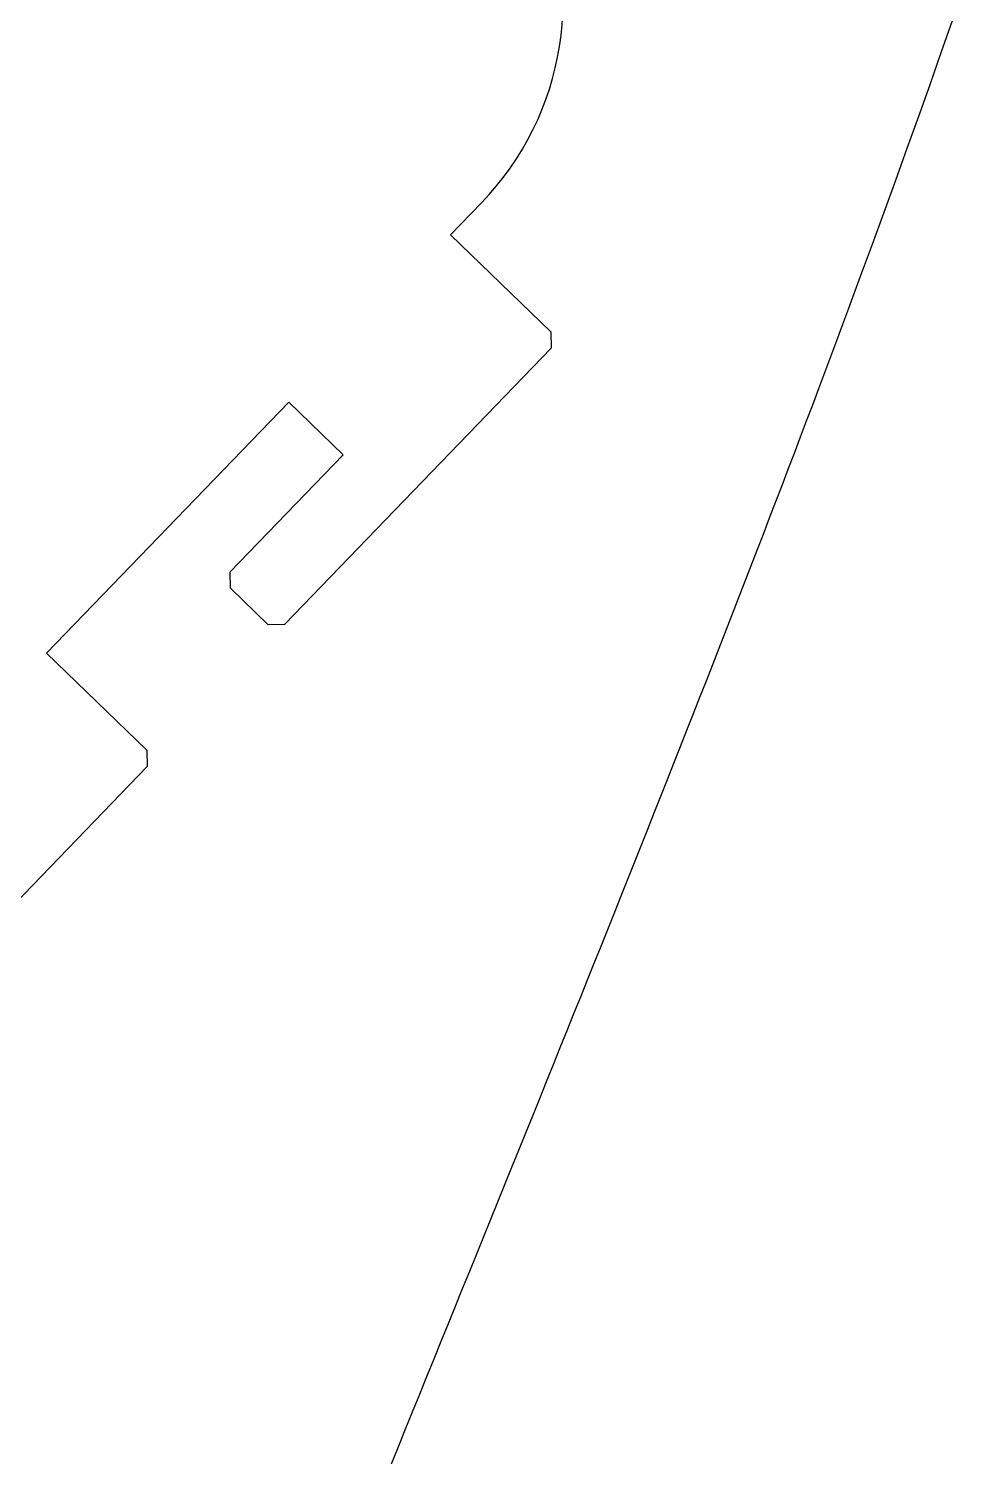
# Model space of a CAD drawing. Extents: x 14 to 1461, y -733 to -10.
# Drawn here: x 740.3 to 819.8, y -370.9 to -248.1 of the extents above; entities that cross this region are included whole.
import ezdxf

# ---------------------------------------------------------------- set-up
doc = ezdxf.new("R2010")
doc.units = 0

msp = doc.modelspace()

# ---------------------------------------------------------------- linework, layer by layer
at = {"layer": 'Cut', "color": 0}
for p, q in [((818.791652, -250.195372), (819.751764, -247.454171)), ((817.823924, -252.937295), (818.791652, -250.195372)), ((816.848622, -255.680274), (817.823924, -252.937295)), ((815.865787, -258.424646), (816.848622, -255.680274)), ((814.875459, -261.170745), (815.865787, -258.424646)), ((813.87768, -263.918906), (814.875459, -261.170745)), ((779.264438, -263.127215), (776.611356, -265.87333)), ((812.87249, -266.669465), (813.87768, -263.918906)), ((776.611356, -265.87333), (785.241548, -274.211148)), ((811.85993, -269.422756), (812.87249, -266.669465)), ((810.840043, -272.179114), (811.85993, -269.422756)), ((810.327363, -273.558549), (810.840043, -272.179114)), ((809.812867, -274.938876), (810.327363, -273.558549)), ((785.241548, -274.211148), (785.265912, -275.625149)), ((809.29656, -276.320137), (809.812867, -274.938876)), ((785.265912, -275.625149), (762.336912, -299.358176)), ((808.778446, -277.702375), (809.29656, -276.320137)), ((808.25853, -279.08563), (808.778446, -277.702375)), ((807.736818, -280.469946), (808.25853, -279.08563)), ((762.714992, -280.256983), (741.870447, -301.832463)), ((767.38968, -284.773301), (762.714992, -280.256983)), ((807.213315, -281.855364), (807.736818, -280.469946)), ((806.688027, -283.241926), (807.213315, -281.855364)), ((806.160957, -284.629673), (806.688027, -283.241926)), ((805.632111, -286.018649), (806.160957, -284.629673)), ((757.662225, -294.841858), (767.38968, -284.773301)), ((805.101495, -287.408893), (805.632111, -286.018649)), ((804.569113, -288.800449), (805.101495, -287.408893)), ((804.034971, -290.193359), (804.569113, -288.800449)), ((803.499074, -291.587663), (804.034971, -290.193359)), ((802.961427, -292.983405), (803.499074, -291.587663)), ((802.422034, -294.380625), (802.961427, -292.983405)), ((801.880902, -295.779367), (802.422034, -294.380625)), ((757.68659, -296.255859), (757.662225, -294.841858)), ((801.338035, -297.179671), (801.880902, -295.779367)), ((760.922912, -299.382541), (757.68659, -296.255859)), ((800.793438, -298.58158), (801.338035, -297.179671)), ((762.336912, -299.358176), (760.922912, -299.382541)), ((800.247117, -299.985135), (800.793438, -298.58158)), ((799.699076, -301.390378), (800.247117, -299.985135)), ((741.870447, -301.832463), (750.500639, -310.170281)), ((799.149321, -302.797352), (799.699076, -301.390378)), ((798.597857, -304.206098), (799.149321, -302.797352)), ((798.044689, -305.616658), (798.597857, -304.206098)), ((797.489823, -307.029074), (798.044689, -305.616658)), ((796.933262, -308.443388), (797.489823, -307.029074)), ((796.375013, -309.859642), (796.933262, -308.443388)), ((750.500639, -310.170281), (750.525003, -311.584282)), ((795.81508, -311.277877), (796.375013, -309.859642)), ((750.525003, -311.584282), (727.596003, -335.317309)), ((795.253469, -312.698135), (795.81508, -311.277877)), ((794.690184, -314.120459), (795.253469, -312.698135)), ((794.125231, -315.54489), (794.690184, -314.120459)), ((793.558616, -316.971471), (794.125231, -315.54489)), ((792.990342, -318.400242), (793.558616, -316.971471)), ((792.420416, -319.831246), (792.990342, -318.400242)), ((791.848842, -321.264525), (792.420416, -319.831246)), ((791.275626, -322.700121), (791.848842, -321.264525)), ((790.700772, -324.138075), (791.275626, -322.700121)), ((790.124286, -325.57843), (790.700772, -324.138075)), ((789.546172, -327.021227), (790.124286, -325.57843)), ((788.966437, -328.466508), (789.546172, -327.021227)), ((788.385085, -329.914316), (788.966437, -328.466508)), ((787.802121, -331.364691), (788.385085, -329.914316)), ((787.21755, -332.817676), (787.802121, -331.364691)), ((786.631378, -334.273313), (787.21755, -332.817676)), ((786.04361, -335.731644), (786.631378, -334.273313)), ((785.45425, -337.19271), (786.04361, -335.731644)), ((784.863304, -338.656554), (785.45425, -337.19271)), ((784.270777, -340.123217), (784.863304, -338.656554)), ((783.676674, -341.592741), (784.270777, -340.123217)), ((783.081, -343.065168), (783.676674, -341.592741)), ((782.483761, -344.54054), (783.081, -343.065168)), ((781.884961, -346.018899), (782.483761, -344.54054)), ((781.284606, -347.500287), (781.884961, -346.018899)), ((780.6827, -348.984745), (781.284606, -347.500287)), ((780.079249, -350.472316), (780.6827, -348.984745)), ((779.474259, -351.963042), (780.079249, -350.472316)), ((778.867733, -353.456963), (779.474259, -351.963042)), ((778.259678, -354.954123), (778.867733, -353.456963)), ((777.650098, -356.454563), (778.259678, -354.954123)), ((777.038998, -357.958325), (777.650098, -356.454563)), ((776.426384, -359.465451), (777.038998, -357.958325)), ((775.812261, -360.975982), (776.426384, -359.465451)), ((775.196633, -362.489961), (775.812261, -360.975982)), ((774.579507, -364.007429), (775.196633, -362.489961)), ((773.960886, -365.528429), (774.579507, -364.007429)), ((773.340777, -367.053002), (773.960886, -365.528429)), ((772.719184, -368.581191), (773.340777, -367.053002)), ((772.096113, -370.113036), (772.719184, -368.581191)), ((771.47159, -371.648592), (772.096113, -370.113036))]:
    msp.add_line(p, q, dxfattribs=at)
msp.add_arc((761.284872, -245.75676), 24.99995, 315.987159, 25.987159, dxfattribs=at)

doc.saveas('drawing.dxf')
